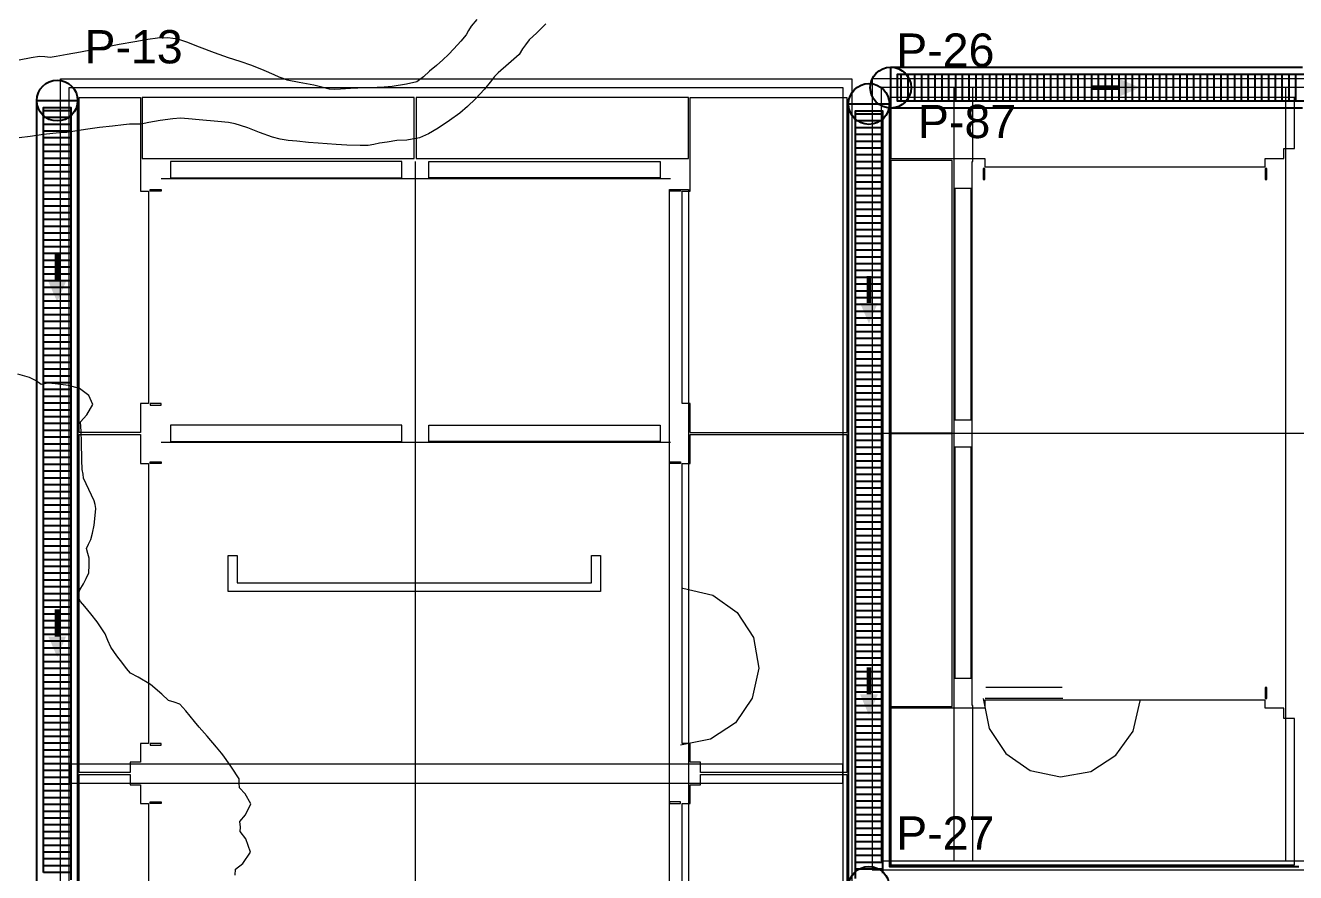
# Model space of a CAD drawing. Header units: metres. Extents: x 354768 to 355417, y 9249536 to 9250102.
# Drawn here: x 354884.44 to 354903.11, y 9249840.15 to 9249852.61 of the extents above; entities that cross this region are included whole.
import ezdxf
from ezdxf.enums import TextEntityAlignment as Align

# ---------------------------------------------------------------- set-up
doc = ezdxf.new("R2010")
doc.units = ezdxf.units.M
doc.header["$LTSCALE"] = 0.25
for name, color, linetype, lineweight in [('ARQ-BASE', 8, 'CONTINUOUS', 13), ('ARQ-TECHO', 8, 'CONTINUOUS', 13), ('ARQ-VEREDA', 9, 'CONTINUOUS', 9), ('CUNETA-S1', 5, 'CONTINUOUS', 35), ('CUNETA-S2', 6, 'CONTINUOUS', 35), ('CUNETA-S4', 30, 'CONTINUOUS', 35)]:
    doc.layers.add(name, color=color, linetype=linetype, lineweight=lineweight)
for name, color, linetype, true_color in [('CUN-FLUJO', 1, 'CONTINUOUS', 0xe60000), ('CUN-REJ-BORDE', 4, 'CONTINUOUS', 0x00aae6), ('CUN-REJ-PLATINA', 4, 'CONTINUOUS', 0x78cdf0)]:
    doc.layers.add(name, color=color, linetype=linetype, true_color=true_color)
doc.layers.add('CURVAS', color=33, linetype='CONTINUOUS', lineweight=13, true_color=0xb08860)
doc.layers.add('NUDOS', color=7, linetype='CONTINUOUS')
doc.layers.add('TEXTOS', color=7, linetype='CONTINUOUS')
doc.styles.get("Standard").update_dxf_attribs({"font": 'arial.ttf'})

# ---------------------------------------------------------------- blocks, each defined once
blk = doc.blocks.new('ARQUITECTURA_BASE')
at = {"layer": 'ARQ-BASE'}
for points in [[(354889.973, 9249850.606), (354886.573, 9249850.606), (354886.573, 9249850.366), (354889.973, 9249850.366), (354889.973, 9249850.606)], [(354890.373, 9249850.606), (354893.773, 9249850.606), (354893.773, 9249850.366), (354890.373, 9249850.366), (354890.373, 9249850.606)], [(354889.973, 9249846.726), (354886.573, 9249846.726), (354886.573, 9249846.486), (354889.973, 9249846.486), (354889.973, 9249846.726)], [(354890.373, 9249846.726), (354893.773, 9249846.726), (354893.773, 9249846.486), (354890.373, 9249846.486), (354890.373, 9249846.726)]]:
    blk.add_lwpolyline(points, close=True, dxfattribs=at)
for points in [[(354898.343, 9249850.206), (354898.103, 9249850.206)], [(354898.103, 9249850.206), (354898.103, 9249846.806)], [(354898.343, 9249846.806), (354898.343, 9249850.206)], [(354898.103, 9249846.806), (354898.343, 9249846.806)], [(354898.343, 9249846.406), (354898.103, 9249846.406)], [(354898.103, 9249846.406), (354898.103, 9249843.006)], [(354898.343, 9249843.006), (354898.343, 9249846.406)], [(354887.553, 9249844.41), (354892.763, 9249844.41), (354892.763, 9249844.81), (354892.893, 9249844.81), (354892.893, 9249844.28), (354887.423, 9249844.28), (354887.423, 9249844.81), (354887.553, 9249844.81), (354887.553, 9249844.41)], [(354898.103, 9249843.006), (354898.343, 9249843.006)]]:
    blk.add_lwpolyline(points, dxfattribs=at)
at = {"layer": 'ARQ-TECHO'}
for points in [[(354884.958, 9249831.591), (354884.958, 9249851.821), (354896.588, 9249851.821), (354896.588, 9249831.591), (354884.958, 9249831.591)], [(354885.088, 9249831.721), (354885.088, 9249851.691), (354896.458, 9249851.691), (354896.458, 9249831.721), (354885.088, 9249831.721)], [(354898.518, 9249850.341), (354898.543, 9249850.341), (354898.543, 9249850.501), (354898.518, 9249850.501), (354898.518, 9249850.341)], [(354902.663, 9249850.341), (354902.688, 9249850.341), (354902.688, 9249850.501), (354902.663, 9249850.501), (354902.663, 9249850.341)], [(354886.278, 9249850.191), (354886.438, 9249850.191), (354886.438, 9249850.166), (354886.278, 9249850.166), (354886.278, 9249850.191)], [(354894.188, 9249850.191), (354894.188, 9249831.591), (354893.908, 9249831.591), (354893.908, 9249850.191), (354894.188, 9249850.191)], [(354893.908, 9249850.191), (354894.068, 9249850.191), (354894.068, 9249850.166), (354893.908, 9249850.166), (354893.908, 9249850.191)], [(354886.278, 9249847.021), (354886.438, 9249847.021), (354886.438, 9249847.046), (354886.278, 9249847.046), (354886.278, 9249847.021)], [(354886.278, 9249846.191), (354886.438, 9249846.191), (354886.438, 9249846.166), (354886.278, 9249846.166), (354886.278, 9249846.191)], [(354893.908, 9249846.191), (354894.068, 9249846.191), (354894.068, 9249846.166), (354893.908, 9249846.166), (354893.908, 9249846.191)], [(354902.663, 9249842.711), (354902.688, 9249842.711), (354902.688, 9249842.871), (354902.663, 9249842.871), (354902.663, 9249842.711)], [(354886.278, 9249842.021), (354886.438, 9249842.021), (354886.438, 9249842.046), (354886.278, 9249842.046), (354886.278, 9249842.021)], [(354885.088, 9249841.746), (354885.088, 9249841.466), (354896.458, 9249841.466), (354896.458, 9249841.746), (354885.088, 9249841.746)], [(354886.278, 9249841.191), (354886.438, 9249841.191), (354886.438, 9249841.166), (354886.278, 9249841.166), (354886.278, 9249841.191)], [(354893.908, 9249841.166), (354894.068, 9249841.166), (354894.068, 9249841.191), (354893.908, 9249841.191), (354893.908, 9249841.166)]]:
    blk.add_lwpolyline(points, close=True, dxfattribs=at)
for points in [[(354928.103, 9249851.821), (354896.888, 9249851.821)], [(354896.888, 9249851.821), (354896.888, 9249840.191)], [(354927.973, 9249851.691), (354897.018, 9249851.691)], [(354897.018, 9249851.691), (354897.018, 9249840.321)], [(354898.368, 9249851.691), (354898.088, 9249851.691)], [(354898.088, 9249851.691), (354898.088, 9249840.321)], [(354898.368, 9249850.606), (354898.368, 9249851.691)], [(354903.243, 9249851.691), (354902.963, 9249851.691)], [(354902.963, 9249851.691), (354902.963, 9249840.321)], [(354890.173, 9249850.606), (354890.173, 9249831.591)], [(354898.358, 9249842.606), (354898.358, 9249850.606)], [(354898.358, 9249850.606), (354898.368, 9249850.606)], [(354893.923, 9249850.351), (354886.438, 9249850.351)], [(354928.103, 9249846.606), (354897.018, 9249846.606)], [(354893.923, 9249846.471), (354886.438, 9249846.471)], [(354894.106, 9249844.331), (354894.548, 9249844.227), (354894.904, 9249843.973), (354895.141, 9249843.604), (354895.223, 9249843.157), (354895.126, 9249842.714), (354894.878, 9249842.353), (354894.513, 9249842.11), (354894.068, 9249842.021)], [(354899.678, 9249842.871), (354898.558, 9249842.871)], [(354898.368, 9249842.606), (354898.358, 9249842.606)], [(354898.368, 9249840.321), (354898.368, 9249842.606)], [(354898.518, 9249842.711), (354898.607, 9249842.266), (354898.85, 9249841.901), (354899.211, 9249841.652), (354899.654, 9249841.556), (354900.101, 9249841.638), (354900.47, 9249841.874), (354900.724, 9249842.231), (354900.828, 9249842.673)], [(354899.688, 9249842.711), (354898.548, 9249842.711)], [(354896.888, 9249840.191), (354928.103, 9249840.191)], [(354897.018, 9249840.321), (354927.973, 9249840.321)], [(354898.088, 9249840.321), (354898.368, 9249840.321)], [(354902.963, 9249840.321), (354903.243, 9249840.321)]]:
    blk.add_lwpolyline(points, dxfattribs=at)
at = {"layer": 'ARQ-VEREDA'}
for points in [[(354885.233, 9249846.621), (354885.233, 9249851.546), (354886.133, 9249851.546), (354886.133, 9249850.166), (354886.253, 9249850.166), (354886.253, 9249847.046), (354886.133, 9249847.046), (354886.133, 9249846.621), (354885.233, 9249846.621)], [(354894.213, 9249846.621), (354894.213, 9249847.046), (354894.093, 9249847.046), (354894.093, 9249850.166), (354894.213, 9249850.166), (354894.213, 9249851.546), (354896.513, 9249851.546), (354896.513, 9249846.621)], [(354903.095, 9249851.546), (354897.163, 9249851.546)], [(354897.163, 9249851.546), (354897.163, 9249850.646)], [(354903.095, 9249850.796), (354903.095, 9249851.546)], [(354902.938, 9249850.646), (354902.938, 9249850.796)], [(354902.938, 9249850.796), (354903.095, 9249850.796)], [(354897.163, 9249850.646), (354898.543, 9249850.646)], [(354897.163, 9249850.621), (354897.163, 9249846.613)], [(354898.063, 9249850.621), (354897.163, 9249850.621)], [(354898.063, 9249846.613), (354898.063, 9249850.621)], [(354898.543, 9249850.646), (354898.543, 9249850.526)], [(354902.663, 9249850.646), (354902.938, 9249850.646)], [(354902.663, 9249850.526), (354902.663, 9249850.646)], [(354898.543, 9249850.526), (354902.663, 9249850.526)], [(354885.233, 9249841.621), (354885.233, 9249846.591), (354886.133, 9249846.591), (354886.133, 9249846.166), (354886.253, 9249846.166), (354886.253, 9249842.046), (354886.133, 9249842.046), (354886.133, 9249841.771), (354885.983, 9249841.771), (354885.983, 9249841.621), (354885.233, 9249841.621)], [(354896.513, 9249846.591), (354896.513, 9249841.621), (354894.363, 9249841.621), (354894.363, 9249841.771), (354894.213, 9249841.771), (354894.213, 9249842.046), (354894.093, 9249842.046), (354894.093, 9249846.166), (354894.213, 9249846.166), (354894.213, 9249846.591)], [(354894.213, 9249846.621), (354896.513, 9249846.621)], [(354894.213, 9249846.591), (354896.513, 9249846.591)], [(354897.163, 9249846.613), (354898.063, 9249846.613)], [(354898.063, 9249846.598), (354897.163, 9249846.598)], [(354897.163, 9249846.598), (354897.163, 9249842.591)], [(354898.063, 9249842.591), (354898.063, 9249846.598)], [(354897.163, 9249842.591), (354898.063, 9249842.591)], [(354902.663, 9249842.686), (354898.543, 9249842.686)], [(354898.543, 9249842.686), (354898.543, 9249842.566)], [(354902.663, 9249842.566), (354902.663, 9249842.686)], [(354898.543, 9249842.566), (354897.163, 9249842.566)], [(354897.163, 9249842.566), (354897.163, 9249840.266)], [(354902.938, 9249842.566), (354902.663, 9249842.566)], [(354902.938, 9249842.416), (354902.938, 9249842.566)], [(354903.095, 9249842.416), (354902.938, 9249842.416)], [(354903.095, 9249840.266), (354903.095, 9249842.416)], [(354885.233, 9249836.621), (354885.233, 9249841.591), (354885.983, 9249841.591), (354885.983, 9249841.441), (354886.133, 9249841.441), (354886.133, 9249841.166), (354886.253, 9249841.166), (354886.253, 9249837.046), (354886.133, 9249837.046), (354886.133, 9249836.771), (354885.983, 9249836.771), (354885.983, 9249836.621), (354885.233, 9249836.621)], [(354894.363, 9249836.621), (354894.363, 9249836.771), (354894.213, 9249836.771), (354894.213, 9249837.046), (354894.093, 9249837.046), (354894.093, 9249841.166), (354894.213, 9249841.166), (354894.213, 9249841.441), (354894.363, 9249841.441), (354894.363, 9249841.591), (354896.513, 9249841.591), (354896.513, 9249836.621), (354894.363, 9249836.621)], [(354897.163, 9249840.266), (354903.095, 9249840.266)]]:
    blk.add_lwpolyline(points, dxfattribs=at)
for points in [[(354890.158, 9249850.646), (354890.158, 9249851.546), (354886.158, 9249851.546), (354886.158, 9249850.646), (354890.158, 9249850.646)], [(354890.188, 9249850.646), (354894.188, 9249850.646), (354894.188, 9249851.546), (354890.188, 9249851.546), (354890.188, 9249850.646)]]:
    blk.add_lwpolyline(points, close=True, dxfattribs=at)
blk = doc.blocks.new('CURVAS_DE_NIVEL')
at = {"layer": 'CURVAS'}
for points in [[(354891.077, 9249852.694), (354890.992, 9249852.592), (354890.955, 9249852.53), (354890.919, 9249852.468), (354890.841, 9249852.374), (354890.739, 9249852.259), (354890.66, 9249852.177), (354890.577, 9249852.098), (354890.484, 9249852.018), (354890.383, 9249851.934), (354890.293, 9249851.848), (354890.195, 9249851.776), (354890.043, 9249851.741), (354889.832, 9249851.709), (354889.717, 9249851.695), (354889.664, 9249851.694), (354889.611, 9249851.693), (354889.437, 9249851.687), (354889.219, 9249851.679), (354889.076, 9249851.668), (354888.984, 9249851.661), (354888.91, 9249851.669), (354888.82, 9249851.691), (354888.68, 9249851.725), (354888.466, 9249851.767), (354888.292, 9249851.801), (354888.233, 9249851.823), (354888.174, 9249851.846), (354888.101, 9249851.878), (354887.952, 9249851.943), (354887.77, 9249852.016), (354887.601, 9249852.075), (354887.43, 9249852.13), (354887.221, 9249852.201), (354886.999, 9249852.287), (354886.817, 9249852.361), (354886.681, 9249852.405), (354886.534, 9249852.422), (354886.385, 9249852.417), (354886.242, 9249852.4), (354886.052, 9249852.366), (354885.82, 9249852.323), (354885.605, 9249852.282), (354885.43, 9249852.245), (354885.251, 9249852.21), (354885.057, 9249852.175), (354884.895, 9249852.147), (354884.809, 9249852.135), (354884.729, 9249852.142), (354884.65, 9249852.148), (354884.528, 9249852.126), (354884.351, 9249852.094)], [(354892.093, 9249852.627), (354891.957, 9249852.495), (354891.847, 9249852.393), (354891.791, 9249852.321), (354891.747, 9249852.261), (354891.698, 9249852.177), (354891.544, 9249852.041), (354891.392, 9249851.908), (354891.336, 9249851.853), (354891.291, 9249851.796), (354891.188, 9249851.67), (354891.058, 9249851.528), (354890.939, 9249851.413), (354890.825, 9249851.316), (354890.676, 9249851.206), (354890.511, 9249851.095), (354890.369, 9249851.012), (354890.233, 9249850.954), (354890.049, 9249850.92), (354889.902, 9249850.911), (354889.758, 9249850.889), (354889.649, 9249850.872), (354889.564, 9249850.855), (354889.479, 9249850.84), (354889.361, 9249850.841), (354889.166, 9249850.846), (354889.012, 9249850.852), (354888.878, 9249850.863), (354888.744, 9249850.875), (354888.605, 9249850.886), (354888.431, 9249850.901), (354888.306, 9249850.914), (354888.189, 9249850.935), (354888.074, 9249850.964), (354887.882, 9249851.033), (354887.71, 9249851.098), (354887.605, 9249851.132), (354887.526, 9249851.156), (354887.477, 9249851.168), (354887.428, 9249851.18), (354887.273, 9249851.193), (354886.996, 9249851.217), (354886.838, 9249851.23), (354886.781, 9249851.235), (354886.723, 9249851.24), (354886.609, 9249851.23), (354886.425, 9249851.207), (354886.257, 9249851.176), (354886.142, 9249851.153), (354886.057, 9249851.153), (354885.971, 9249851.153), (354885.884, 9249851.145), (354885.724, 9249851.126), (354885.532, 9249851.102), (354885.324, 9249851.073), (354885.141, 9249851.046), (354885.052, 9249851.033), (354884.997, 9249851.029), (354884.942, 9249851.026), (354884.846, 9249851.015), (354884.708, 9249850.999), (354884.514, 9249850.972), (354884.351, 9249850.951)], [(354887.526, 9249840.114), (354887.53, 9249840.198), (354887.636, 9249840.281), (354887.753, 9249840.449), (354887.683, 9249840.646), (354887.6, 9249840.755), (354887.606, 9249840.816), (354887.592, 9249840.899), (354887.675, 9249840.997), (354887.755, 9249841.159), (354887.672, 9249841.306), (354887.587, 9249841.398), (354887.586, 9249841.463), (354887.585, 9249841.528), (354887.471, 9249841.701), (354887.36, 9249841.861), (354887.323, 9249841.905), (354887.249, 9249841.993), (354887.113, 9249842.155), (354887.038, 9249842.243), (354886.998, 9249842.288), (354886.93, 9249842.371), (354886.801, 9249842.528), (354886.714, 9249842.624), (354886.631, 9249842.653), (354886.547, 9249842.681), (354886.447, 9249842.772), (354886.282, 9249842.914), (354886.101, 9249843.021), (354885.988, 9249843.083), (354885.93, 9249843.152), (354885.875, 9249843.225), (354885.787, 9249843.337), (354885.697, 9249843.463), (354885.656, 9249843.562), (354885.616, 9249843.661), (354885.558, 9249843.749), (354885.495, 9249843.835), (354885.403, 9249843.953), (354885.317, 9249844.062), (354885.253, 9249844.137), (354885.207, 9249844.214), (354885.244, 9249844.307), (354885.298, 9249844.397), (354885.338, 9249844.475), (354885.373, 9249844.555), (354885.382, 9249844.667), (354885.382, 9249844.771), (354885.36, 9249844.842), (354885.343, 9249844.913), (354885.371, 9249844.979), (354885.405, 9249845.045), (354885.428, 9249845.138), (354885.451, 9249845.258), (354885.468, 9249845.399), (354885.477, 9249845.505), (354885.467, 9249845.559), (354885.454, 9249845.613), (354885.375, 9249845.784), (354885.299, 9249845.947), (354885.294, 9249846.005), (354885.276, 9249846.075), (354885.273, 9249846.217), (354885.267, 9249846.477), (354885.263, 9249846.633), (354885.255, 9249846.706), (354885.253, 9249846.777), (354885.348, 9249846.878), (354885.435, 9249847.034), (354885.373, 9249847.165), (354885.239, 9249847.266), (354885.077, 9249847.312), (354884.879, 9249847.337), (354884.775, 9249847.345), (354884.723, 9249847.334), (354884.673, 9249847.325), (354884.6, 9249847.382), (354884.502, 9249847.43), (354884.332, 9249847.48)]]:
    blk.add_lwpolyline(points, dxfattribs=at)
blk = doc.blocks.new('CUNETAS_SISTEMA_1_OESTE')
at = {"layer": 'CUN-FLUJO', "const_width": 0.07}
for points in [[(354884.91, 9249849.24), (354884.91, 9249848.84)], [(354884.91, 9249844.02), (354884.91, 9249843.62)]]:
    blk.add_lwpolyline(points, dxfattribs=at)
at = {"layer": 'CUN-FLUJO', "true_color": 0xe60000}
for points in [[(354884.91, 9249848.54), (354885.04, 9249848.84), (354884.78, 9249848.84)], [(354884.91, 9249843.32), (354885.04, 9249843.62), (354884.78, 9249843.62)]]:
    blk.add_solid(points, dxfattribs=at)
at = {"layer": 'CUN-REJ-BORDE'}
for points in [[(354884.61, 9249839.954), (354884.61, 9249840.205), (354884.61, 9249840.456), (354884.61, 9249840.707), (354884.61, 9249840.958), (354884.61, 9249841.209), (354884.61, 9249841.46), (354884.61, 9249841.711), (354884.61, 9249841.962), (354884.61, 9249842.213), (354884.61, 9249842.464), (354884.61, 9249842.715), (354884.61, 9249842.966), (354884.61, 9249843.217), (354884.61, 9249843.468), (354884.61, 9249843.719), (354884.61, 9249843.97), (354884.61, 9249844.221), (354884.61, 9249844.472), (354884.61, 9249844.723), (354884.61, 9249844.974), (354884.61, 9249845.225), (354884.61, 9249845.476), (354884.61, 9249845.727), (354884.61, 9249845.978), (354884.61, 9249846.229), (354884.61, 9249846.48), (354884.61, 9249846.731), (354884.61, 9249846.982), (354884.61, 9249847.233), (354884.61, 9249847.484), (354884.61, 9249847.735), (354884.61, 9249847.986), (354884.61, 9249848.237), (354884.61, 9249848.488), (354884.61, 9249848.739), (354884.61, 9249848.99), (354884.61, 9249849.241), (354884.61, 9249849.492), (354884.61, 9249849.743), (354884.61, 9249849.994), (354884.61, 9249850.245), (354884.61, 9249850.496), (354884.61, 9249850.747), (354884.61, 9249850.998), (354884.61, 9249851.249), (354884.61, 9249851.5), (354884.91, 9249851.5), (354885.21, 9249851.5), (354885.21, 9249851.249), (354885.21, 9249850.998), (354885.21, 9249850.747), (354885.21, 9249850.496), (354885.21, 9249850.245), (354885.21, 9249849.994), (354885.21, 9249849.743), (354885.21, 9249849.493), (354885.21, 9249849.242), (354885.21, 9249848.991), (354885.21, 9249848.74), (354885.21, 9249848.489), (354885.21, 9249848.238), (354885.21, 9249847.987), (354885.21, 9249847.736), (354885.21, 9249847.485), (354885.21, 9249847.234), (354885.21, 9249846.983), (354885.21, 9249846.732), (354885.21, 9249846.481), (354885.21, 9249846.23), (354885.21, 9249845.979), (354885.21, 9249845.729), (354885.21, 9249845.478), (354885.21, 9249845.227), (354885.21, 9249844.976), (354885.21, 9249844.725), (354885.21, 9249844.474), (354885.21, 9249844.223), (354885.21, 9249843.972), (354885.21, 9249843.721), (354885.21, 9249843.47), (354885.21, 9249843.219), (354885.21, 9249842.968), (354885.21, 9249842.717), (354885.21, 9249842.466), (354885.21, 9249842.215), (354885.21, 9249841.965), (354885.21, 9249841.714), (354885.21, 9249841.463), (354885.21, 9249841.212), (354885.21, 9249840.961), (354885.21, 9249840.71), (354885.21, 9249840.459), (354885.21, 9249840.208), (354885.21, 9249839.957)], [(354884.71, 9249840.149), (354884.71, 9249840.399), (354884.71, 9249840.649), (354884.71, 9249840.899), (354884.71, 9249841.149), (354884.71, 9249841.399), (354884.71, 9249841.649), (354884.71, 9249841.899), (354884.71, 9249842.149), (354884.71, 9249842.399), (354884.71, 9249842.649), (354884.71, 9249842.899), (354884.71, 9249843.149), (354884.71, 9249843.399), (354884.71, 9249843.649), (354884.71, 9249843.899), (354884.71, 9249844.149), (354884.71, 9249844.399), (354884.71, 9249844.649), (354884.71, 9249844.899), (354884.71, 9249845.15), (354884.71, 9249845.4), (354884.71, 9249845.65), (354884.71, 9249845.9), (354884.71, 9249846.15), (354884.71, 9249846.4), (354884.71, 9249846.65), (354884.71, 9249846.9), (354884.71, 9249847.15), (354884.71, 9249847.4), (354884.71, 9249847.65), (354884.71, 9249847.9), (354884.71, 9249848.15), (354884.71, 9249848.4), (354884.71, 9249848.65), (354884.71, 9249848.9), (354884.71, 9249849.15), (354884.71, 9249849.4), (354884.71, 9249849.65), (354884.71, 9249849.9), (354884.71, 9249850.15), (354884.71, 9249850.4), (354884.71, 9249850.65), (354884.71, 9249850.9), (354884.71, 9249851.15), (354884.71, 9249851.4), (354885.11, 9249851.4), (354885.11, 9249851.148), (354885.11, 9249850.895), (354885.11, 9249850.643), (354885.11, 9249850.39), (354885.11, 9249850.138), (354885.11, 9249849.886), (354885.11, 9249849.633), (354885.11, 9249849.381), (354885.11, 9249849.128), (354885.11, 9249848.876), (354885.11, 9249848.624), (354885.11, 9249848.371), (354885.11, 9249848.119), (354885.11, 9249847.866), (354885.11, 9249847.614), (354885.11, 9249847.361), (354885.11, 9249847.109), (354885.11, 9249846.857), (354885.11, 9249846.604), (354885.11, 9249846.352), (354885.11, 9249846.099), (354885.11, 9249845.847), (354885.11, 9249845.595), (354885.11, 9249845.342), (354885.11, 9249845.09), (354885.11, 9249844.837), (354885.11, 9249844.585), (354885.11, 9249844.333), (354885.11, 9249844.08), (354885.11, 9249843.828), (354885.11, 9249843.575), (354885.11, 9249843.323), (354885.11, 9249843.071), (354885.11, 9249842.818), (354885.11, 9249842.566), (354885.11, 9249842.313), (354885.11, 9249842.061), (354885.11, 9249841.809), (354885.11, 9249841.556), (354885.11, 9249841.304), (354885.11, 9249841.051), (354885.11, 9249840.799), (354885.11, 9249840.546), (354885.11, 9249840.294), (354885.11, 9249840.042)]]:
    blk.add_lwpolyline(points, dxfattribs=at)
at = {"layer": 'CUN-REJ-PLATINA'}
for p, q in [((354885.11, 9249851.35), (354884.71, 9249851.35)), ((354885.11, 9249851.25), (354884.71, 9249851.25)), ((354885.11, 9249851.15), (354884.71, 9249851.15)), ((354885.11, 9249851.05), (354884.71, 9249851.05)), ((354885.11, 9249850.95), (354884.71, 9249850.95)), ((354885.11, 9249850.85), (354884.71, 9249850.85)), ((354885.11, 9249850.75), (354884.71, 9249850.75)), ((354885.11, 9249850.65), (354884.71, 9249850.65)), ((354885.11, 9249850.55), (354884.71, 9249850.55)), ((354885.11, 9249850.45), (354884.71, 9249850.45)), ((354885.11, 9249850.35), (354884.71, 9249850.35)), ((354885.11, 9249850.25), (354884.71, 9249850.25)), ((354885.11, 9249850.15), (354884.71, 9249850.15)), ((354885.11, 9249850.05), (354884.71, 9249850.05)), ((354885.11, 9249849.95), (354884.71, 9249849.95)), ((354885.11, 9249849.85), (354884.71, 9249849.85)), ((354885.11, 9249849.75), (354884.71, 9249849.75)), ((354885.11, 9249849.65), (354884.71, 9249849.65)), ((354885.11, 9249849.55), (354884.71, 9249849.55)), ((354885.11, 9249849.45), (354884.71, 9249849.45)), ((354885.11, 9249849.35), (354884.71, 9249849.35)), ((354885.11, 9249849.25), (354884.71, 9249849.25)), ((354885.11, 9249849.15), (354884.71, 9249849.15)), ((354885.11, 9249849.05), (354884.71, 9249849.05)), ((354885.11, 9249848.95), (354884.71, 9249848.95)), ((354885.11, 9249848.85), (354884.71, 9249848.85)), ((354885.11, 9249848.75), (354884.71, 9249848.75)), ((354885.11, 9249848.65), (354884.71, 9249848.65)), ((354885.11, 9249848.55), (354884.71, 9249848.55)), ((354885.11, 9249848.45), (354884.71, 9249848.45)), ((354885.11, 9249848.35), (354884.71, 9249848.35)), ((354885.11, 9249848.25), (354884.71, 9249848.25)), ((354885.11, 9249848.15), (354884.71, 9249848.15)), ((354885.11, 9249848.05), (354884.71, 9249848.05)), ((354885.11, 9249847.95), (354884.71, 9249847.95)), ((354885.11, 9249847.85), (354884.71, 9249847.85)), ((354885.11, 9249847.75), (354884.71, 9249847.75)), ((354885.11, 9249847.65), (354884.71, 9249847.65)), ((354885.11, 9249847.55), (354884.71, 9249847.55)), ((354885.11, 9249847.45), (354884.71, 9249847.45)), ((354885.11, 9249847.35), (354884.71, 9249847.35)), ((354885.11, 9249847.25), (354884.71, 9249847.25)), ((354885.11, 9249847.15), (354884.71, 9249847.15)), ((354885.11, 9249847.05), (354884.71, 9249847.05)), ((354885.11, 9249846.95), (354884.71, 9249846.95)), ((354885.11, 9249846.85), (354884.71, 9249846.85)), ((354885.11, 9249846.75), (354884.71, 9249846.75)), ((354885.11, 9249846.65), (354884.71, 9249846.65)), ((354885.11, 9249846.55), (354884.71, 9249846.55)), ((354885.11, 9249846.45), (354884.71, 9249846.45)), ((354885.11, 9249846.35), (354884.71, 9249846.35)), ((354885.11, 9249846.25), (354884.71, 9249846.25)), ((354885.11, 9249846.15), (354884.71, 9249846.15)), ((354885.11, 9249846.05), (354884.71, 9249846.05)), ((354885.11, 9249845.95), (354884.71, 9249845.95)), ((354885.11, 9249845.85), (354884.71, 9249845.85)), ((354885.11, 9249845.75), (354884.71, 9249845.75)), ((354885.11, 9249845.65), (354884.71, 9249845.65)), ((354885.11, 9249845.55), (354884.71, 9249845.55)), ((354885.11, 9249845.45), (354884.71, 9249845.45)), ((354885.11, 9249845.35), (354884.71, 9249845.35)), ((354885.11, 9249845.25), (354884.71, 9249845.25)), ((354885.11, 9249845.15), (354884.71, 9249845.15)), ((354885.11, 9249845.05), (354884.71, 9249845.05)), ((354885.11, 9249844.95), (354884.71, 9249844.95)), ((354885.11, 9249844.85), (354884.71, 9249844.85)), ((354885.11, 9249844.75), (354884.71, 9249844.75)), ((354885.11, 9249844.65), (354884.71, 9249844.65)), ((354885.11, 9249844.55), (354884.71, 9249844.55)), ((354885.11, 9249844.45), (354884.71, 9249844.45)), ((354885.11, 9249844.35), (354884.71, 9249844.35)), ((354885.11, 9249844.25), (354884.71, 9249844.25)), ((354885.11, 9249844.15), (354884.71, 9249844.15)), ((354885.11, 9249844.05), (354884.71, 9249844.05)), ((354885.11, 9249843.95), (354884.71, 9249843.95)), ((354885.11, 9249843.85), (354884.71, 9249843.85)), ((354885.11, 9249843.75), (354884.71, 9249843.75)), ((354885.11, 9249843.65), (354884.71, 9249843.65)), ((354885.11, 9249843.55), (354884.71, 9249843.55)), ((354885.11, 9249843.45), (354884.71, 9249843.45)), ((354885.11, 9249843.35), (354884.71, 9249843.35)), ((354885.11, 9249843.25), (354884.71, 9249843.25)), ((354885.11, 9249843.15), (354884.71, 9249843.15)), ((354885.11, 9249843.05), (354884.71, 9249843.05)), ((354885.11, 9249842.95), (354884.71, 9249842.95)), ((354885.11, 9249842.85), (354884.71, 9249842.85)), ((354885.11, 9249842.75), (354884.71, 9249842.75)), ((354885.11, 9249842.65), (354884.71, 9249842.65)), ((354885.11, 9249842.55), (354884.71, 9249842.55)), ((354885.11, 9249842.45), (354884.71, 9249842.45)), ((354885.11, 9249842.35), (354884.71, 9249842.35)), ((354885.11, 9249842.25), (354884.71, 9249842.25)), ((354885.11, 9249842.15), (354884.71, 9249842.15)), ((354885.11, 9249842.05), (354884.71, 9249842.05)), ((354885.11, 9249841.95), (354884.71, 9249841.95)), ((354885.11, 9249841.85), (354884.71, 9249841.85)), ((354885.11, 9249841.75), (354884.71, 9249841.75)), ((354885.11, 9249841.65), (354884.71, 9249841.65)), ((354885.11, 9249841.55), (354884.71, 9249841.55)), ((354885.11, 9249841.45), (354884.71, 9249841.45)), ((354885.11, 9249841.35), (354884.71, 9249841.35)), ((354885.11, 9249841.25), (354884.71, 9249841.25)), ((354885.11, 9249841.15), (354884.71, 9249841.15)), ((354885.11, 9249841.05), (354884.71, 9249841.05)), ((354885.11, 9249840.95), (354884.71, 9249840.95)), ((354885.11, 9249840.85), (354884.71, 9249840.85)), ((354885.11, 9249840.75), (354884.71, 9249840.75)), ((354885.11, 9249840.65), (354884.71, 9249840.65)), ((354885.11, 9249840.55), (354884.71, 9249840.55)), ((354885.11, 9249840.45), (354884.71, 9249840.45)), ((354885.11, 9249840.35), (354884.71, 9249840.35)), ((354885.11, 9249840.25), (354884.71, 9249840.25)), ((354885.11, 9249840.15), (354884.71, 9249840.15))]:
    blk.add_line(p, q, dxfattribs=at)
blk = doc.blocks.new('CUNETAS_SISTEMA_2_CENTRO_FRENTE_SUR')
at = {"layer": 'CUN-FLUJO', "const_width": 0.07}
for points in [[(354896.84, 9249848.922), (354896.84, 9249848.523)], [(354896.84, 9249843.167), (354896.84, 9249842.768)]]:
    blk.add_lwpolyline(points, dxfattribs=at)
at = {"layer": 'CUN-FLUJO', "true_color": 0xe60000}
for points in [[(354896.84, 9249848.223), (354896.97, 9249848.523), (354896.71, 9249848.523)], [(354896.84, 9249842.467), (354896.97, 9249842.768), (354896.71, 9249842.768)]]:
    blk.add_solid(points, dxfattribs=at)
at = {"layer": 'CUN-REJ-BORDE'}
for points in [[(354896.54, 9249839.949), (354896.54, 9249840.199), (354896.54, 9249840.449), (354896.54, 9249840.699), (354896.54, 9249840.949), (354896.54, 9249841.199), (354896.54, 9249841.449), (354896.54, 9249841.699), (354896.54, 9249841.949), (354896.54, 9249842.199), (354896.54, 9249842.449), (354896.54, 9249842.699), (354896.54, 9249842.949), (354896.54, 9249843.199), (354896.54, 9249843.449), (354896.54, 9249843.699), (354896.54, 9249843.949), (354896.54, 9249844.199), (354896.54, 9249844.449), (354896.54, 9249844.699), (354896.54, 9249844.949), (354896.54, 9249845.199), (354896.54, 9249845.449), (354896.54, 9249845.699), (354896.54, 9249845.949), (354896.54, 9249846.199), (354896.54, 9249846.449), (354896.54, 9249846.699), (354896.54, 9249846.949), (354896.54, 9249847.199), (354896.54, 9249847.45), (354896.54, 9249847.7), (354896.54, 9249847.95), (354896.54, 9249848.2), (354896.54, 9249848.45), (354896.54, 9249848.7), (354896.54, 9249848.95), (354896.54, 9249849.2), (354896.54, 9249849.45), (354896.54, 9249849.7), (354896.54, 9249849.95), (354896.54, 9249850.2), (354896.54, 9249850.45), (354896.54, 9249850.7), (354896.54, 9249850.95), (354896.54, 9249851.2), (354896.54, 9249851.45), (354896.84, 9249851.45), (354897.14, 9249851.45), (354897.14, 9249851.195), (354897.14, 9249850.94), (354897.14, 9249850.686), (354897.14, 9249850.431), (354897.14, 9249850.176), (354897.14, 9249849.921), (354897.14, 9249849.667), (354897.14, 9249849.412), (354897.14, 9249849.157), (354897.14, 9249848.902), (354897.14, 9249848.647), (354897.14, 9249848.393), (354897.14, 9249848.138), (354897.14, 9249847.883), (354897.14, 9249847.628), (354897.14, 9249847.374), (354897.14, 9249847.119), (354897.14, 9249846.864), (354897.14, 9249846.609), (354897.14, 9249846.355), (354897.14, 9249846.1), (354897.14, 9249845.845), (354897.14, 9249845.59), (354897.14, 9249845.335), (354897.14, 9249845.081), (354897.14, 9249844.826), (354897.14, 9249844.571), (354897.14, 9249844.316), (354897.14, 9249844.062), (354897.14, 9249843.807), (354897.14, 9249843.552), (354897.14, 9249843.297), (354897.14, 9249843.043), (354897.14, 9249842.788), (354897.14, 9249842.533), (354897.14, 9249842.278), (354897.14, 9249842.023), (354897.14, 9249841.769), (354897.14, 9249841.514), (354897.14, 9249841.259), (354897.14, 9249841.004), (354897.14, 9249840.75), (354897.14, 9249840.495), (354897.14, 9249840.24), (354897.391, 9249840.24), (354897.642, 9249840.24), (354897.892, 9249840.24), (354898.143, 9249840.24), (354898.394, 9249840.24), (354898.645, 9249840.24), (354898.896, 9249840.24), (354899.147, 9249840.24), (354899.397, 9249840.24), (354899.648, 9249840.24), (354899.899, 9249840.24), (354900.15, 9249840.24), (354900.401, 9249840.24), (354900.652, 9249840.24), (354900.902, 9249840.24), (354901.153, 9249840.24), (354901.404, 9249840.24), (354901.655, 9249840.24), (354901.906, 9249840.24), (354902.157, 9249840.24), (354902.407, 9249840.24), (354902.658, 9249840.24), (354902.909, 9249840.24), (354903.16, 9249840.24)], [(354896.64, 9249840.063), (354896.64, 9249840.314), (354896.64, 9249840.565), (354896.64, 9249840.816), (354896.64, 9249841.067), (354896.64, 9249841.318), (354896.64, 9249841.568), (354896.64, 9249841.819), (354896.64, 9249842.07), (354896.64, 9249842.321), (354896.64, 9249842.572), (354896.64, 9249842.822), (354896.64, 9249843.073), (354896.64, 9249843.324), (354896.64, 9249843.575), (354896.64, 9249843.826), (354896.64, 9249844.076), (354896.64, 9249844.327), (354896.64, 9249844.578), (354896.64, 9249844.829), (354896.64, 9249845.08), (354896.64, 9249845.331), (354896.64, 9249845.581), (354896.64, 9249845.832), (354896.64, 9249846.083), (354896.64, 9249846.334), (354896.64, 9249846.585), (354896.64, 9249846.835), (354896.64, 9249847.086), (354896.64, 9249847.337), (354896.64, 9249847.588), (354896.64, 9249847.839), (354896.64, 9249848.089), (354896.64, 9249848.34), (354896.64, 9249848.591), (354896.64, 9249848.842), (354896.64, 9249849.093), (354896.64, 9249849.344), (354896.64, 9249849.594), (354896.64, 9249849.845), (354896.64, 9249850.096), (354896.64, 9249850.347), (354896.64, 9249850.598), (354896.64, 9249850.848), (354896.64, 9249851.099), (354896.64, 9249851.35), (354897.04, 9249851.35), (354897.04, 9249851.095), (354897.04, 9249850.84), (354897.04, 9249850.586), (354897.04, 9249850.331), (354897.04, 9249850.076), (354897.04, 9249849.821), (354897.04, 9249849.567), (354897.04, 9249849.312), (354897.04, 9249849.057), (354897.04, 9249848.802), (354897.04, 9249848.547), (354897.04, 9249848.293), (354897.04, 9249848.038), (354897.04, 9249847.783), (354897.04, 9249847.528), (354897.04, 9249847.274), (354897.04, 9249847.019), (354897.04, 9249846.764), (354897.04, 9249846.509), (354897.04, 9249846.255), (354897.04, 9249846), (354897.04, 9249845.745), (354897.04, 9249845.49), (354897.04, 9249845.235), (354897.04, 9249844.981), (354897.04, 9249844.726), (354897.04, 9249844.471), (354897.04, 9249844.216), (354897.04, 9249843.962), (354897.04, 9249843.707), (354897.04, 9249843.452), (354897.04, 9249843.197), (354897.04, 9249842.942), (354897.04, 9249842.688), (354897.04, 9249842.433), (354897.04, 9249842.178), (354897.04, 9249841.923), (354897.04, 9249841.669), (354897.04, 9249841.414), (354897.04, 9249841.159), (354897.04, 9249840.904), (354897.04, 9249840.65), (354897.04, 9249840.395), (354897.04, 9249840.14)]]:
    blk.add_lwpolyline(points, dxfattribs=at)
at = {"layer": 'CUN-REJ-PLATINA'}
for p, q in [((354897.04, 9249851.3), (354896.64, 9249851.3)), ((354897.04, 9249851.2), (354896.64, 9249851.2)), ((354897.04, 9249851.1), (354896.64, 9249851.1)), ((354897.04, 9249851), (354896.64, 9249851)), ((354897.04, 9249850.9), (354896.64, 9249850.9)), ((354897.04, 9249850.8), (354896.64, 9249850.8)), ((354897.04, 9249850.7), (354896.64, 9249850.7)), ((354897.04, 9249850.6), (354896.64, 9249850.6)), ((354897.04, 9249850.5), (354896.64, 9249850.5)), ((354897.04, 9249850.4), (354896.64, 9249850.4)), ((354897.04, 9249850.3), (354896.64, 9249850.3)), ((354897.04, 9249850.2), (354896.64, 9249850.2)), ((354897.04, 9249850.1), (354896.64, 9249850.1)), ((354897.04, 9249850), (354896.64, 9249850)), ((354897.04, 9249849.9), (354896.64, 9249849.9)), ((354897.04, 9249849.8), (354896.64, 9249849.8)), ((354897.04, 9249849.7), (354896.64, 9249849.7)), ((354897.04, 9249849.6), (354896.64, 9249849.6)), ((354897.04, 9249849.5), (354896.64, 9249849.5)), ((354897.04, 9249849.4), (354896.64, 9249849.4)), ((354897.04, 9249849.3), (354896.64, 9249849.3)), ((354897.04, 9249849.2), (354896.64, 9249849.2)), ((354897.04, 9249849.1), (354896.64, 9249849.1)), ((354897.04, 9249849), (354896.64, 9249849)), ((354897.04, 9249848.9), (354896.64, 9249848.9)), ((354897.04, 9249848.8), (354896.64, 9249848.8)), ((354897.04, 9249848.7), (354896.64, 9249848.7)), ((354897.04, 9249848.6), (354896.64, 9249848.6)), ((354897.04, 9249848.5), (354896.64, 9249848.5)), ((354897.04, 9249848.4), (354896.64, 9249848.4)), ((354897.04, 9249848.3), (354896.64, 9249848.3)), ((354897.04, 9249848.2), (354896.64, 9249848.2)), ((354897.04, 9249848.1), (354896.64, 9249848.1)), ((354897.04, 9249848), (354896.64, 9249848)), ((354897.04, 9249847.9), (354896.64, 9249847.9)), ((354897.04, 9249847.8), (354896.64, 9249847.8)), ((354897.04, 9249847.7), (354896.64, 9249847.7)), ((354897.04, 9249847.6), (354896.64, 9249847.6)), ((354897.04, 9249847.5), (354896.64, 9249847.5)), ((354897.04, 9249847.4), (354896.64, 9249847.4)), ((354897.04, 9249847.3), (354896.64, 9249847.3)), ((354897.04, 9249847.2), (354896.64, 9249847.2)), ((354897.04, 9249847.1), (354896.64, 9249847.1)), ((354897.04, 9249847), (354896.64, 9249847)), ((354897.04, 9249846.9), (354896.64, 9249846.9)), ((354897.04, 9249846.8), (354896.64, 9249846.8)), ((354897.04, 9249846.7), (354896.64, 9249846.7)), ((354897.04, 9249846.6), (354896.64, 9249846.6)), ((354897.04, 9249846.5), (354896.64, 9249846.5)), ((354897.04, 9249846.4), (354896.64, 9249846.4)), ((354897.04, 9249846.3), (354896.64, 9249846.3)), ((354897.04, 9249846.2), (354896.64, 9249846.2)), ((354897.04, 9249846.1), (354896.64, 9249846.1)), ((354897.04, 9249846), (354896.64, 9249846)), ((354897.04, 9249845.9), (354896.64, 9249845.9)), ((354897.04, 9249845.8), (354896.64, 9249845.8)), ((354897.04, 9249845.7), (354896.64, 9249845.7)), ((354897.04, 9249845.6), (354896.64, 9249845.6)), ((354897.04, 9249845.5), (354896.64, 9249845.5)), ((354897.04, 9249845.4), (354896.64, 9249845.4)), ((354897.04, 9249845.3), (354896.64, 9249845.3)), ((354897.04, 9249845.2), (354896.64, 9249845.2)), ((354897.04, 9249845.1), (354896.64, 9249845.1)), ((354897.04, 9249845), (354896.64, 9249845)), ((354897.04, 9249844.9), (354896.64, 9249844.9)), ((354897.04, 9249844.8), (354896.64, 9249844.8)), ((354897.04, 9249844.7), (354896.64, 9249844.7)), ((354897.04, 9249844.6), (354896.64, 9249844.6)), ((354897.04, 9249844.5), (354896.64, 9249844.5)), ((354897.04, 9249844.4), (354896.64, 9249844.4)), ((354897.04, 9249844.3), (354896.64, 9249844.3)), ((354897.04, 9249844.2), (354896.64, 9249844.2)), ((354897.04, 9249844.1), (354896.64, 9249844.1)), ((354897.04, 9249844), (354896.64, 9249844)), ((354897.04, 9249843.9), (354896.64, 9249843.9)), ((354897.04, 9249843.8), (354896.64, 9249843.8)), ((354897.04, 9249843.7), (354896.64, 9249843.7)), ((354897.04, 9249843.6), (354896.64, 9249843.6)), ((354897.04, 9249843.5), (354896.64, 9249843.5)), ((354897.04, 9249843.4), (354896.64, 9249843.4)), ((354897.04, 9249843.3), (354896.64, 9249843.3)), ((354897.04, 9249843.2), (354896.64, 9249843.2)), ((354897.04, 9249843.1), (354896.64, 9249843.1)), ((354897.04, 9249843), (354896.64, 9249843)), ((354897.04, 9249842.9), (354896.64, 9249842.9)), ((354897.04, 9249842.8), (354896.64, 9249842.8)), ((354897.04, 9249842.7), (354896.64, 9249842.7)), ((354897.04, 9249842.6), (354896.64, 9249842.6)), ((354897.04, 9249842.5), (354896.64, 9249842.5)), ((354897.04, 9249842.4), (354896.64, 9249842.4)), ((354897.04, 9249842.3), (354896.64, 9249842.3)), ((354897.04, 9249842.2), (354896.64, 9249842.2)), ((354897.04, 9249842.1), (354896.64, 9249842.1)), ((354897.04, 9249842), (354896.64, 9249842)), ((354897.04, 9249841.9), (354896.64, 9249841.9)), ((354897.04, 9249841.8), (354896.64, 9249841.8)), ((354897.04, 9249841.7), (354896.64, 9249841.7)), ((354897.04, 9249841.6), (354896.64, 9249841.6)), ((354897.04, 9249841.5), (354896.64, 9249841.5)), ((354897.04, 9249841.4), (354896.64, 9249841.4)), ((354897.04, 9249841.3), (354896.64, 9249841.3)), ((354897.04, 9249841.2), (354896.64, 9249841.2)), ((354897.04, 9249841.1), (354896.64, 9249841.1)), ((354897.04, 9249841), (354896.64, 9249841)), ((354897.04, 9249840.9), (354896.64, 9249840.9)), ((354897.04, 9249840.8), (354896.64, 9249840.8)), ((354897.04, 9249840.7), (354896.64, 9249840.7)), ((354897.04, 9249840.6), (354896.64, 9249840.6)), ((354897.04, 9249840.5), (354896.64, 9249840.5)), ((354897.04, 9249840.4), (354896.64, 9249840.4)), ((354897.04, 9249840.3), (354896.64, 9249840.3)), ((354897.04, 9249840.2), (354896.64, 9249840.2))]:
    blk.add_line(p, q, dxfattribs=at)
blk = doc.blocks.new('CUNETAS_SISTEMA_4_NORTE')
at = {"layer": 'CUN-FLUJO', "const_width": 0.07}
blk.add_lwpolyline([(354900.12, 9249851.69), (354900.52, 9249851.69)], dxfattribs=at)
at = {"layer": 'CUN-FLUJO', "true_color": 0xe60000}
blk.add_solid([(354900.82, 9249851.69), (354900.52, 9249851.82), (354900.52, 9249851.56)], dxfattribs=at)
at = {"layer": 'CUN-REJ-BORDE'}
for points in [[(354903.212, 9249851.39), (354902.96, 9249851.39), (354902.707, 9249851.39), (354902.455, 9249851.39), (354902.203, 9249851.39), (354901.951, 9249851.39), (354901.699, 9249851.39), (354901.447, 9249851.39), (354901.194, 9249851.39), (354900.942, 9249851.39), (354900.69, 9249851.39), (354900.438, 9249851.39), (354900.186, 9249851.39), (354899.934, 9249851.39), (354899.682, 9249851.39), (354899.429, 9249851.39), (354899.177, 9249851.39), (354898.925, 9249851.39), (354898.673, 9249851.39), (354898.421, 9249851.39), (354898.169, 9249851.39), (354897.916, 9249851.39), (354897.664, 9249851.39), (354897.412, 9249851.39), (354897.16, 9249851.39), (354897.16, 9249851.69), (354897.16, 9249851.99), (354897.412, 9249851.99), (354897.664, 9249851.99), (354897.917, 9249851.99), (354898.169, 9249851.99), (354898.421, 9249851.99), (354898.673, 9249851.99), (354898.926, 9249851.99), (354899.178, 9249851.99), (354899.43, 9249851.99), (354899.682, 9249851.99), (354899.934, 9249851.99), (354900.187, 9249851.99), (354900.439, 9249851.99), (354900.691, 9249851.99), (354900.943, 9249851.99), (354901.196, 9249851.99), (354901.448, 9249851.99), (354901.7, 9249851.99), (354901.952, 9249851.99), (354902.205, 9249851.99), (354902.457, 9249851.99), (354902.709, 9249851.99), (354902.961, 9249851.99), (354903.213, 9249851.99)], [(354903.363, 9249851.49), (354903.109, 9249851.49), (354902.854, 9249851.49), (354902.6, 9249851.49), (354902.346, 9249851.49), (354902.091, 9249851.49), (354901.837, 9249851.49), (354901.583, 9249851.49), (354901.329, 9249851.49), (354901.074, 9249851.49), (354900.82, 9249851.49), (354900.566, 9249851.49), (354900.311, 9249851.49), (354900.057, 9249851.49), (354899.803, 9249851.49), (354899.549, 9249851.49), (354899.294, 9249851.49), (354899.04, 9249851.49), (354898.786, 9249851.49), (354898.531, 9249851.49), (354898.277, 9249851.49), (354898.023, 9249851.49), (354897.769, 9249851.49), (354897.514, 9249851.49), (354897.26, 9249851.49), (354897.26, 9249851.89), (354897.511, 9249851.89), (354897.762, 9249851.89), (354898.013, 9249851.89), (354898.264, 9249851.89), (354898.515, 9249851.89), (354898.767, 9249851.89), (354899.018, 9249851.89), (354899.269, 9249851.89), (354899.52, 9249851.89), (354899.771, 9249851.89), (354900.022, 9249851.89), (354900.273, 9249851.89), (354900.524, 9249851.89), (354900.775, 9249851.89), (354901.026, 9249851.89), (354901.278, 9249851.89), (354901.529, 9249851.89), (354901.78, 9249851.89), (354902.031, 9249851.89), (354902.282, 9249851.89), (354902.533, 9249851.89), (354902.784, 9249851.89), (354903.035, 9249851.89), (354903.286, 9249851.89)]]:
    blk.add_lwpolyline(points, dxfattribs=at)
at = {"layer": 'CUN-REJ-PLATINA'}
for p, q in [((354897.31, 9249851.89), (354897.31, 9249851.49)), ((354897.41, 9249851.89), (354897.41, 9249851.49)), ((354897.51, 9249851.89), (354897.51, 9249851.49)), ((354897.61, 9249851.89), (354897.61, 9249851.49)), ((354897.71, 9249851.89), (354897.71, 9249851.49)), ((354897.81, 9249851.89), (354897.81, 9249851.49)), ((354897.91, 9249851.89), (354897.91, 9249851.49)), ((354898.01, 9249851.89), (354898.01, 9249851.49)), ((354898.11, 9249851.89), (354898.11, 9249851.49)), ((354898.21, 9249851.89), (354898.21, 9249851.49)), ((354898.31, 9249851.89), (354898.31, 9249851.49)), ((354898.41, 9249851.89), (354898.41, 9249851.49)), ((354898.51, 9249851.89), (354898.51, 9249851.49)), ((354898.61, 9249851.89), (354898.61, 9249851.49)), ((354898.71, 9249851.89), (354898.71, 9249851.49)), ((354898.81, 9249851.89), (354898.81, 9249851.49)), ((354898.91, 9249851.89), (354898.91, 9249851.49)), ((354899.01, 9249851.89), (354899.01, 9249851.49)), ((354899.11, 9249851.89), (354899.11, 9249851.49)), ((354899.21, 9249851.89), (354899.21, 9249851.49)), ((354899.31, 9249851.89), (354899.31, 9249851.49)), ((354899.41, 9249851.89), (354899.41, 9249851.49)), ((354899.51, 9249851.89), (354899.51, 9249851.49)), ((354899.61, 9249851.89), (354899.61, 9249851.49)), ((354899.71, 9249851.89), (354899.71, 9249851.49)), ((354899.81, 9249851.89), (354899.81, 9249851.49)), ((354899.91, 9249851.89), (354899.91, 9249851.49)), ((354900.01, 9249851.89), (354900.01, 9249851.49)), ((354900.11, 9249851.89), (354900.11, 9249851.49)), ((354900.21, 9249851.89), (354900.21, 9249851.49)), ((354900.31, 9249851.89), (354900.31, 9249851.49)), ((354900.41, 9249851.89), (354900.41, 9249851.49)), ((354900.51, 9249851.89), (354900.51, 9249851.49)), ((354900.61, 9249851.89), (354900.61, 9249851.49)), ((354900.71, 9249851.89), (354900.71, 9249851.49)), ((354900.81, 9249851.89), (354900.81, 9249851.49)), ((354900.91, 9249851.89), (354900.91, 9249851.49)), ((354901.01, 9249851.89), (354901.01, 9249851.49)), ((354901.11, 9249851.89), (354901.11, 9249851.49)), ((354901.21, 9249851.89), (354901.21, 9249851.49)), ((354901.31, 9249851.89), (354901.31, 9249851.49)), ((354901.41, 9249851.89), (354901.41, 9249851.49)), ((354901.51, 9249851.89), (354901.51, 9249851.49)), ((354901.61, 9249851.89), (354901.61, 9249851.49)), ((354901.71, 9249851.89), (354901.71, 9249851.49)), ((354901.81, 9249851.89), (354901.81, 9249851.49)), ((354901.91, 9249851.89), (354901.91, 9249851.49)), ((354902.01, 9249851.89), (354902.01, 9249851.49)), ((354902.11, 9249851.89), (354902.11, 9249851.49)), ((354902.21, 9249851.89), (354902.21, 9249851.49)), ((354902.31, 9249851.89), (354902.31, 9249851.49)), ((354902.41, 9249851.89), (354902.41, 9249851.49)), ((354902.51, 9249851.89), (354902.51, 9249851.49)), ((354902.61, 9249851.89), (354902.61, 9249851.49)), ((354902.71, 9249851.89), (354902.71, 9249851.49)), ((354902.81, 9249851.89), (354902.81, 9249851.49)), ((354902.91, 9249851.89), (354902.91, 9249851.49)), ((354903.01, 9249851.89), (354903.01, 9249851.49)), ((354903.11, 9249851.89), (354903.11, 9249851.49))]:
    blk.add_line(p, q, dxfattribs=at)
blk = doc.blocks.new('ROTULOS_RED')
at = {"layer": 'NUDOS'}
for centre in [(354897.16, 9249851.69), (354884.91, 9249851.5), (354896.84, 9249851.45), (354896.84, 9249839.94)]:
    blk.add_circle(centre, 0.3, dxfattribs=at)
at = {"layer": 'TEXTOS'}
for s, p in [('P-13', (354885.31, 9249851.9)), ('P-26', (354897.24, 9249851.85)), ('P-87', (354897.56, 9249850.801)), ('P-27', (354897.24, 9249840.34))]:
    blk.add_text(s, height=0.4894, dxfattribs=at).set_placement(p, align=Align.BOTTOM_LEFT)

msp = doc.modelspace()

# ---------------------------------------------------------------- block references
at = {"layer": 'ARQ-BASE'}
msp.add_blockref('ARQUITECTURA_BASE', (0, 0), dxfattribs=at)
at = {"layer": 'CUNETA-S1'}
msp.add_blockref('CUNETAS_SISTEMA_1_OESTE', (0, 0), dxfattribs=at)
at = {"layer": 'CUNETA-S2'}
msp.add_blockref('CUNETAS_SISTEMA_2_CENTRO_FRENTE_SUR', (0, 0), dxfattribs=at)
at = {"layer": 'CUNETA-S4'}
msp.add_blockref('CUNETAS_SISTEMA_4_NORTE', (0, 0), dxfattribs=at)
at = {"layer": 'CURVAS'}
msp.add_blockref('CURVAS_DE_NIVEL', (0, 0), dxfattribs=at)
at = {"layer": 'NUDOS'}
msp.add_blockref('ROTULOS_RED', (0, 0), dxfattribs=at)

doc.saveas('drawing.dxf')
